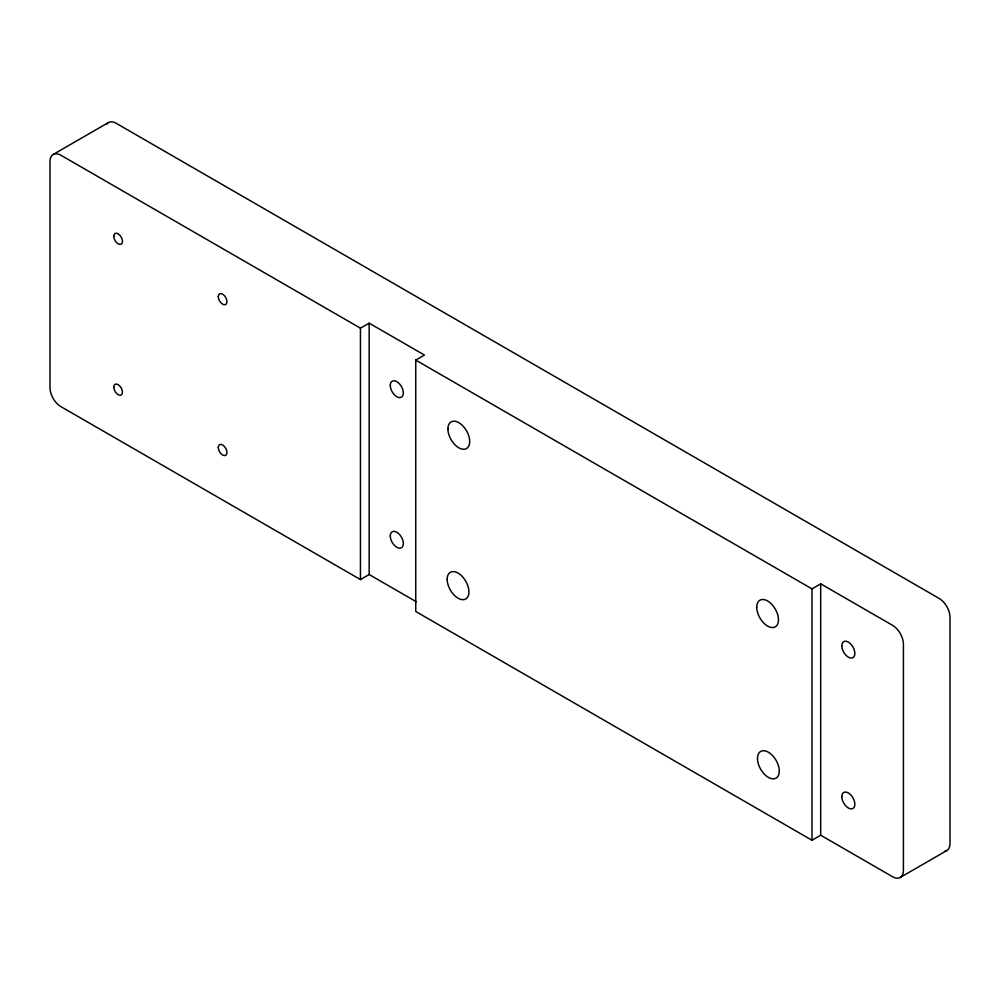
<?xml version="1.0" encoding="UTF-8"?>
<svg xmlns="http://www.w3.org/2000/svg" width="1000" height="1000" viewBox="0 0 1000 1000"><rect width="100%" height="100%" fill="white"/><g stroke="black" fill="none" stroke-linecap="round" stroke-linejoin="round"><path stroke-width="1.5" d="M53.188 154.462L108.488 122.537M416.362 601.788L369.162 574.538L360.45 579.562L60.888 406.613A15.4 8.888 60 0 1 50 387.762L50 161.513A15.4 8.888 60 0 1 60.888 155.225L360.45 328.175L369.162 323.15L424.45 355.075L415.75 360.1L415.75 611.487L811.975 840.25L820.688 835.225L892.525 876.7A15.4 8.888 60 0 0 903.413 870.413L903.413 644.163A15.4 8.888 60 0 0 892.525 625.312L820.688 583.837L811.975 588.862L415.75 360.1M900.225 877.463L946.812 850.562M820.688 583.837L820.688 835.225M811.975 588.862L811.975 840.25M369.162 323.15L369.162 574.538M360.45 328.175L360.45 579.562M106.75 124.138A15.4 8.888 60 0 1 116.188 123.3L939.112 598.413A15.4 8.888 60 0 1 950 617.275L950 843.512A15.4 8.888 60 0 1 944.562 851.263M390.275 385.412A9.237 5.337 60 0 0 400.075 397.6A9.237 5.337 60 0 0 400.075 384.538A9.237 5.337 60 0 0 390.275 385.412M390.275 536A9.237 5.337 60 0 0 400.075 548.188A9.237 5.337 60 0 0 400.075 535.125A9.237 5.337 60 0 0 390.275 536M841.8 645.85A9.237 5.337 60 0 0 851.6 658.037A9.237 5.337 60 0 0 851.6 644.975A9.237 5.337 60 0 0 841.8 645.85M841.8 796.688A9.237 5.337 60 0 0 851.6 808.875A9.237 5.337 60 0 0 851.6 795.812A9.237 5.337 60 0 0 841.8 796.688M113.763 387.15A6.162 3.55 60 0 0 120.3 395.275A6.162 3.55 60 0 0 120.3 386.575A6.162 3.55 60 0 0 113.763 387.15M113.763 236.325A6.162 3.55 60 0 0 120.3 244.45A6.162 3.55 60 0 0 120.3 235.738A6.162 3.55 60 0 0 113.763 236.325M218.263 447.488A6.162 3.55 60 0 0 224.8 455.613A6.162 3.55 60 0 0 224.8 446.9A6.162 3.55 60 0 0 218.263 447.488M218.263 296.65A6.162 3.55 60 0 0 224.8 304.775A6.162 3.55 60 0 0 224.8 296.075A6.162 3.55 60 0 0 218.263 296.65M447.163 579.35A15.4 8.888 60 0 0 463.488 599.663A15.4 8.888 60 0 0 463.488 577.888A15.4 8.888 60 0 0 447.163 579.35M447.912 428.95A15.4 8.888 60 0 0 464.25 449.263A15.4 8.888 60 0 0 464.25 427.5A15.4 8.888 60 0 0 447.912 428.95M757.475 758.512A15.4 8.888 60 0 0 773.812 778.825A15.4 8.888 60 0 0 773.812 757.05A15.4 8.888 60 0 0 757.475 758.512M756.725 607.238A15.4 8.888 60 0 0 773.05 627.55A15.4 8.888 60 0 0 773.05 605.788A15.4 8.888 60 0 0 756.725 607.238"/></g></svg>
